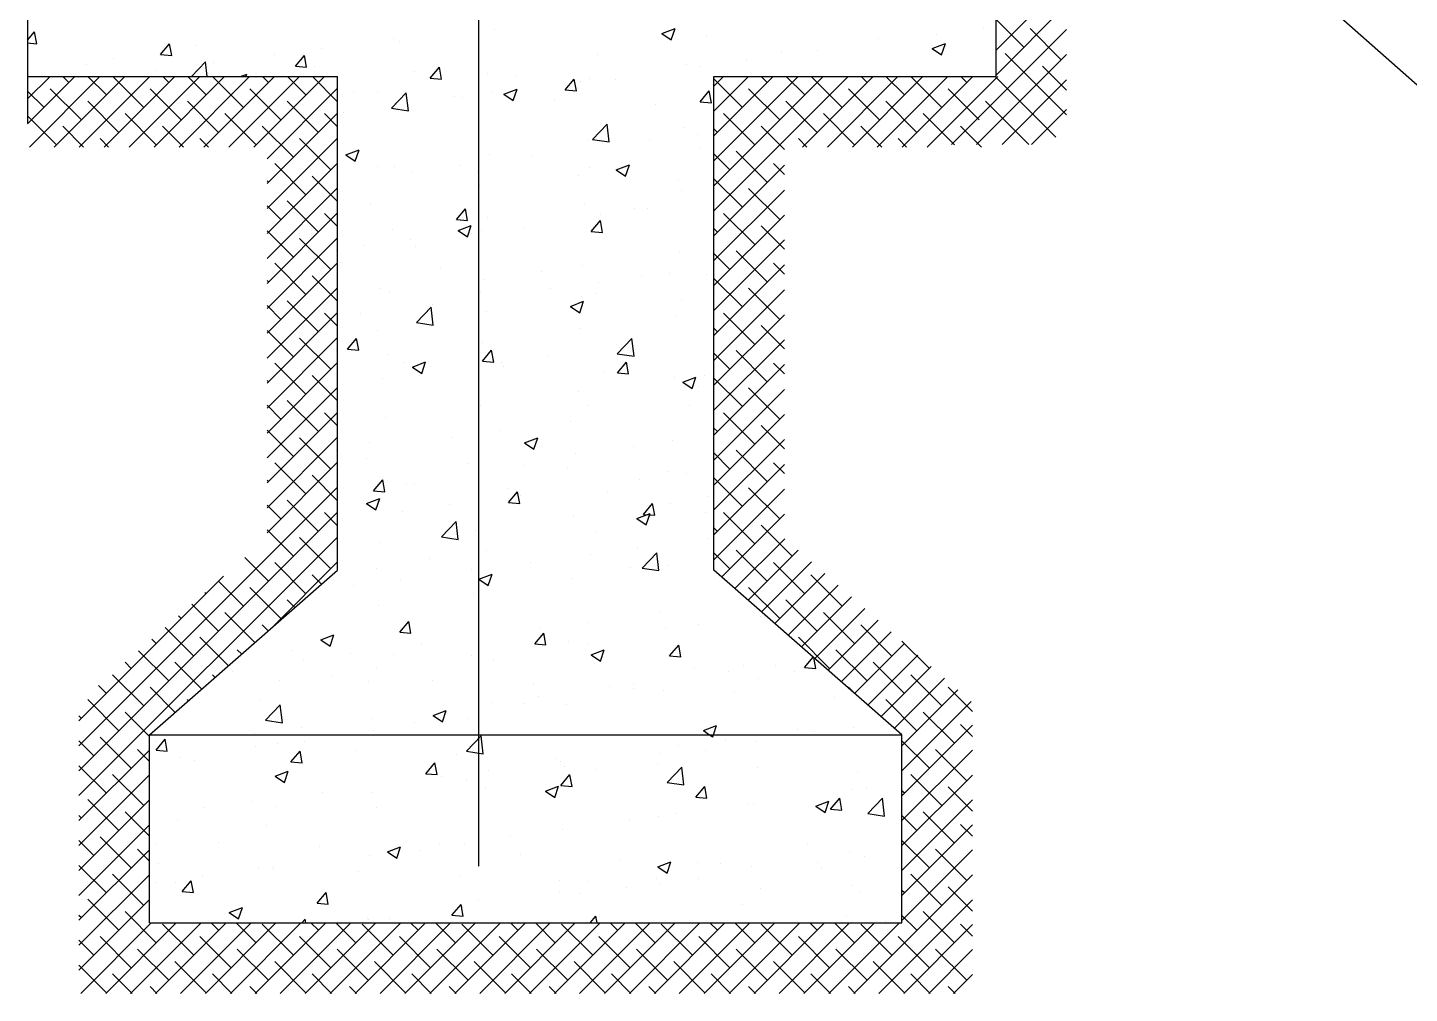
# Model space of a CAD drawing. Header units: millimetres. Extents: x -6629.4 to -6614.2, y -4433.8 to -4416.1.
# Drawn here: x -6627.84 to -6621.96, y -4423.7 to -4419.59 of the extents above; entities that cross this region are included whole.
import ezdxf

# ---------------------------------------------------------------- set-up
doc = ezdxf.new("R2010")
doc.units = ezdxf.units.MM
doc.header["$LTSCALE"] = 10
doc.linetypes.add('DASHDOT', pattern=[1, 0.5, -0.25, 0, -0.25])
doc.layers.add('Termotécnica', color=7, linetype='Continuous')

msp = doc.modelspace()

# ---------------------------------------------------------------- linework, layer by layer
at = {"layer": 'Termotécnica', "color": 6}
msp.add_line((-6625.9196, -4423.1557), (-6625.9196, -4418.6971), dxfattribs=at)
at = {"layer": 'Termotécnica', "color": 1, "linetype": 'DASHDOT'}
msp.add_line((-6627.838, -4418.8079), (-6627.838, -4419.996), dxfattribs=at)
at = {"layer": 'Termotécnica', "color": 4}
for p, q in [((-6623.7196, -4419.7971), (-6623.7196, -4418.9971)), ((-6627.838, -4419.7971), (-6626.5196, -4419.7971)), ((-6626.5196, -4421.8971), (-6626.5196, -4419.7971)), ((-6624.9196, -4419.7971), (-6623.7196, -4419.7971)), ((-6624.9196, -4421.8971), (-6624.9196, -4419.7971)), ((-6627.3196, -4422.5971), (-6626.5196, -4421.8971)), ((-6624.1196, -4422.5971), (-6624.9196, -4421.8971)), ((-6627.3196, -4423.3971), (-6627.3196, -4422.5971)), ((-6627.3196, -4422.5971), (-6624.1196, -4422.5971)), ((-6624.1196, -4423.3971), (-6624.1196, -4422.5971)), ((-6627.3196, -4423.3971), (-6624.1196, -4423.3971))]:
    msp.add_line(p, q, dxfattribs=at)
at = {"layer": 'Termotécnica', "color": 2}
msp.add_line((-6622.7005, -4419.1474), (-6620.9949, -4420.6608), dxfattribs=at)
at = {"layer": 'Termotécnica', "color": 1}
for p, q in [((-6623.7196, -4419.6852), (-6623.4196, -4419.3852)), ((-6623.7196, -4419.7913), (-6623.4196, -4419.4913)), ((-6625.8541, -4419.5974), (-6625.8541, -4419.5974)), ((-6625.1403, -4419.6147), (-6625.0843, -4419.5932)), ((-6625.1005, -4419.6415), (-6625.0843, -4419.5932)), ((-6623.9083, -4420.086), (-6623.4196, -4419.5974)), ((-6623.7721, -4419.5938), (-6623.7721, -4419.5938)), ((-6623.6013, -4419.673), (-6623.7196, -4419.5546)), ((-6623.4422, -4419.726), (-6623.5748, -4419.5934)), ((-6627.838, -4419.6427), (-6627.8084, -4419.6075)), ((-6627.838, -4419.6542), (-6627.7992, -4419.6576)), ((-6627.7992, -4419.6576), (-6627.8084, -4419.6075)), ((-6627.2732, -4419.7036), (-6627.2346, -4419.6577)), ((-6627.2254, -4419.7078), (-6627.2346, -4419.6577)), ((-6626.2841, -4419.6367), (-6626.2841, -4419.6367)), ((-6626.2582, -4419.6486), (-6626.2582, -4419.6486)), ((-6625.1403, -4419.6147), (-6625.1005, -4419.6415)), ((-6624.9491, -4419.625), (-6624.9491, -4419.625)), ((-6624.218, -4419.6362), (-6624.218, -4419.6362)), ((-6623.9906, -4419.6787), (-6623.9346, -4419.6572)), ((-6623.9724, -4419.6202), (-6623.9724, -4419.6202)), ((-6623.9508, -4419.7056), (-6623.9346, -4419.6573)), ((-6627.2732, -4419.7036), (-6627.2254, -4419.7078)), ((-6627.1208, -4419.6654), (-6627.1208, -4419.6654)), ((-6626.7874, -4419.7029), (-6626.7874, -4419.7029)), ((-6626.6994, -4419.7538), (-6626.6608, -4419.7079)), ((-6626.669, -4419.7049), (-6626.669, -4419.7049)), ((-6626.6516, -4419.758), (-6626.6608, -4419.7079)), ((-6626.5871, -4419.6766), (-6626.5871, -4419.6766)), ((-6625.4156, -4419.7051), (-6625.4156, -4419.7051)), ((-6624.6335, -4419.6962), (-6624.6335, -4419.6962)), ((-6624.4776, -4419.6867), (-6624.4776, -4419.6867)), ((-6623.9906, -4419.6787), (-6623.9508, -4419.7056)), ((-6623.8022, -4420.086), (-6623.4196, -4419.7034)), ((-6623.4196, -4419.9607), (-6623.6808, -4419.6995)), ((-6627.5874, -4419.7455), (-6627.5874, -4419.7455)), ((-6627.4733, -4419.7203), (-6627.4733, -4419.7203)), ((-6627.2926, -4419.7695), (-6627.2926, -4419.7695)), ((-6627.1414, -4419.7971), (-6627.0816, -4419.7347)), ((-6627.0845, -4419.7649), (-6627.0845, -4419.7649)), ((-6627.0743, -4419.7971), (-6627.0816, -4419.7348)), ((-6627.0462, -4419.7384), (-6627.0462, -4419.7384)), ((-6626.6994, -4419.7538), (-6626.6516, -4419.758)), ((-6626.6192, -4419.7564), (-6626.6192, -4419.7564)), ((-6626.1921, -4419.7745), (-6626.1921, -4419.7745)), ((-6626.1256, -4419.804), (-6626.087, -4419.7581)), ((-6626.0778, -4419.8082), (-6626.087, -4419.7581)), ((-6625.0376, -4419.7474), (-6625.0376, -4419.7474)), ((-6624.9809, -4419.7529), (-6624.9809, -4419.7529)), ((-6624.7806, -4419.7266), (-6624.7806, -4419.7266)), ((-6623.4196, -4419.8546), (-6623.5217, -4419.7525)), ((-6627.838, -4419.9985), (-6627.6366, -4419.7971)), ((-6627.838, -4419.8924), (-6627.7427, -4419.7971)), ((-6627.8305, -4420.0971), (-6627.5305, -4419.7971)), ((-6627.7245, -4420.0971), (-6627.4245, -4419.7971)), ((-6627.6622, -4419.8227), (-6627.6877, -4419.7971)), ((-6627.6184, -4420.0971), (-6627.3184, -4419.7971)), ((-6627.5031, -4419.8757), (-6627.5817, -4419.7971)), ((-6627.5123, -4420.0971), (-6627.2123, -4419.7971)), ((-6627.344, -4419.9287), (-6627.4756, -4419.7971)), ((-6627.4063, -4420.0971), (-6627.1063, -4419.7971)), ((-6627.3002, -4420.0971), (-6627.0002, -4419.7971)), ((-6627.2379, -4419.8227), (-6627.2635, -4419.7971)), ((-6627.1941, -4420.0971), (-6626.8941, -4419.7971)), ((-6627.0788, -4419.8757), (-6627.1574, -4419.7971)), ((-6627.0881, -4420.0971), (-6626.7881, -4419.7971)), ((-6626.9197, -4419.9287), (-6627.0513, -4419.7971)), ((-6626.982, -4420.0971), (-6626.682, -4419.7971)), ((-6626.9321, -4419.7971), (-6626.9062, -4419.7871)), ((-6626.9095, -4419.7971), (-6626.9062, -4419.7871)), ((-6626.8759, -4420.0971), (-6626.5759, -4419.7971)), ((-6626.8136, -4419.8227), (-6626.8392, -4419.7971)), ((-6626.6545, -4419.8757), (-6626.7331, -4419.7971)), ((-6626.5196, -4419.9045), (-6626.6271, -4419.7971)), ((-6626.1256, -4419.804), (-6626.0778, -4419.8082)), ((-6625.8822, -4419.7852), (-6625.8822, -4419.7852)), ((-6625.765, -4419.7925), (-6625.765, -4419.7925)), ((-6625.5518, -4419.8542), (-6625.5132, -4419.8083)), ((-6625.5039, -4419.8584), (-6625.5132, -4419.8083)), ((-6625.4861, -4419.8195), (-6625.4861, -4419.8195)), ((-6625.4483, -4419.8037), (-6625.4483, -4419.8037)), ((-6625.338, -4419.8106), (-6625.338, -4419.8106)), ((-6624.9196, -4419.8378), (-6624.8789, -4419.7971)), ((-6624.9196, -4420.2621), (-6624.4546, -4419.7971)), ((-6624.9196, -4420.156), (-6624.5607, -4419.7971)), ((-6624.9196, -4420.05), (-6624.6667, -4419.7971)), ((-6624.9196, -4419.9439), (-6624.7728, -4419.7971)), ((-6624.9196, -4420.3682), (-6624.3485, -4419.7971)), ((-6624.7984, -4419.9287), (-6624.9196, -4419.8075)), ((-6624.6923, -4419.8227), (-6624.7179, -4419.7971)), ((-6624.5332, -4419.8757), (-6624.6118, -4419.7971)), ((-6624.5425, -4420.0971), (-6624.2425, -4419.7971)), ((-6624.3741, -4419.9287), (-6624.5058, -4419.7971)), ((-6624.4364, -4420.0971), (-6624.1364, -4419.7971)), ((-6624.3303, -4420.0971), (-6624.0303, -4419.7971)), ((-6624.2681, -4419.8227), (-6624.2936, -4419.7971)), ((-6624.2243, -4420.0971), (-6623.9243, -4419.7971)), ((-6624.109, -4419.8757), (-6624.1876, -4419.7971)), ((-6624.1182, -4420.0971), (-6623.8182, -4419.7971)), ((-6623.9499, -4419.9287), (-6624.0815, -4419.7971)), ((-6624.0121, -4420.0971), (-6623.7121, -4419.7971)), ((-6623.8438, -4419.8227), (-6623.8694, -4419.7971)), ((-6623.4655, -4420.0553), (-6623.7237, -4419.7971)), ((-6623.6937, -4420.086), (-6623.4196, -4419.812)), ((-6627.7682, -4419.9287), (-6627.838, -4419.8589)), ((-6627.6091, -4419.9818), (-6627.7417, -4419.8492)), ((-6627.1849, -4419.9818), (-6627.3175, -4419.8492)), ((-6626.7606, -4419.9818), (-6626.8932, -4419.8492)), ((-6626.8196, -4420.1469), (-6626.5196, -4419.8469)), ((-6626.4505, -4419.8639), (-6626.4505, -4419.8639)), ((-6626.3487, -4419.8653), (-6626.3487, -4419.8653)), ((-6626.2901, -4419.9321), (-6626.2278, -4419.8672)), ((-6626.2189, -4419.9432), (-6626.2278, -4419.8672)), ((-6626.0234, -4419.8819), (-6626.0234, -4419.8819)), ((-6625.9894, -4419.8857), (-6625.9894, -4419.8857)), ((-6625.8638, -4419.8637), (-6625.8638, -4419.8637)), ((-6625.8125, -4419.8727), (-6625.7565, -4419.8512)), ((-6625.8125, -4419.8727), (-6625.7727, -4419.8995)), ((-6625.7891, -4419.8593), (-6625.7891, -4419.8593)), ((-6625.7727, -4419.8996), (-6625.7565, -4419.8512)), ((-6625.5518, -4419.8542), (-6625.504, -4419.8584)), ((-6624.978, -4419.9044), (-6624.9394, -4419.8585)), ((-6624.9301, -4419.9086), (-6624.9394, -4419.8585)), ((-6624.6393, -4419.9818), (-6624.7719, -4419.8492)), ((-6624.215, -4419.9818), (-6624.3476, -4419.8492)), ((-6623.7908, -4419.9818), (-6623.9233, -4419.8492)), ((-6627.45, -4420.0348), (-6627.5826, -4419.9022)), ((-6627.0258, -4420.0348), (-6627.1584, -4419.9022)), ((-6626.8196, -4420.2529), (-6626.5196, -4419.9529)), ((-6626.6015, -4420.0348), (-6626.7341, -4419.9022)), ((-6626.4946, -4419.9522), (-6626.4946, -4419.9522)), ((-6626.2901, -4419.9321), (-6626.2189, -4419.9431)), ((-6626.2679, -4419.9149), (-6626.2679, -4419.9149)), ((-6625.5964, -4419.9), (-6625.5964, -4419.9)), ((-6625.1693, -4419.918), (-6625.1693, -4419.918)), ((-6624.978, -4419.9044), (-6624.9301, -4419.9086)), ((-6624.4802, -4420.0348), (-6624.6128, -4419.9022)), ((-6624.0559, -4420.0348), (-6624.1885, -4419.9022)), ((-6623.5804, -4420.086), (-6623.7642, -4419.9022)), ((-6623.5681, -4420.086), (-6623.4196, -4419.9375)), ((-6627.7152, -4420.0878), (-6627.838, -4419.965)), ((-6627.5999, -4420.0971), (-6627.6887, -4420.0083)), ((-6627.2909, -4420.0878), (-6627.4235, -4419.9552)), ((-6627.1756, -4420.0971), (-6627.2644, -4420.0083)), ((-6626.8667, -4420.0878), (-6626.9993, -4419.9552)), ((-6626.7076, -4420.1409), (-6626.8402, -4420.0083)), ((-6626.5196, -4420.0106), (-6626.575, -4419.9552)), ((-6625.4363, -4420.0645), (-6625.374, -4419.9996)), ((-6625.3651, -4420.0756), (-6625.374, -4419.9996)), ((-6624.7454, -4420.0878), (-6624.8779, -4419.9552)), ((-6624.6196, -4420.1075), (-6624.7188, -4420.0083)), ((-6624.3211, -4420.0878), (-6624.4537, -4419.9552)), ((-6624.2058, -4420.0971), (-6624.2946, -4420.0083)), ((-6623.8968, -4420.0878), (-6624.0294, -4419.9552)), ((-6623.7815, -4420.0971), (-6623.8703, -4420.0083)), ((-6627.4938, -4420.0971), (-6627.5296, -4420.0613)), ((-6627.0695, -4420.0971), (-6627.1053, -4420.0613)), ((-6626.8196, -4420.359), (-6626.5196, -4420.059)), ((-6626.5485, -4420.1939), (-6626.6811, -4420.0613)), ((-6625.4581, -4420.07), (-6625.4581, -4420.07)), ((-6625.4363, -4420.0645), (-6625.3651, -4420.0755)), ((-6625.1913, -4420.0685), (-6625.1913, -4420.0685)), ((-6625.0473, -4420.0137), (-6625.0473, -4420.0137)), ((-6624.991, -4420.0421), (-6624.991, -4420.0421)), ((-6624.9044, -4420.0348), (-6624.9196, -4420.0196)), ((-6624.524, -4420.0971), (-6624.5597, -4420.0613)), ((-6624.0997, -4420.0971), (-6624.1355, -4420.0613)), ((-6626.5196, -4420.1167), (-6626.522, -4420.1143)), ((-6626.4847, -4420.1307), (-6626.4286, -4420.1092)), ((-6626.4847, -4420.1307), (-6626.4449, -4420.1576)), ((-6626.4449, -4420.1576), (-6626.4286, -4420.1092)), ((-6625.8736, -4420.13), (-6625.8736, -4420.13)), ((-6624.9821, -4420.1024), (-6624.9821, -4420.1024)), ((-6624.8514, -4420.1939), (-6624.9196, -4420.1257)), ((-6624.6923, -4420.2469), (-6624.8249, -4420.1143)), ((-6626.8196, -4420.4651), (-6626.5196, -4420.1651)), ((-6626.6545, -4420.3), (-6626.7871, -4420.1674)), ((-6626.3513, -4420.1811), (-6626.3513, -4420.1811)), ((-6626.2777, -4420.1812), (-6626.2777, -4420.1812)), ((-6625.9995, -4420.1749), (-6625.9995, -4420.1749)), ((-6625.6966, -4420.135), (-6625.6966, -4420.135)), ((-6625.4487, -4420.1825), (-6625.4487, -4420.1825)), ((-6625.3349, -4420.1948), (-6625.2789, -4420.1733)), ((-6625.2951, -4420.2217), (-6625.2789, -4420.1733)), ((-6624.9196, -4420.4742), (-6624.6196, -4420.1742)), ((-6624.6196, -4420.2135), (-6624.6658, -4420.1674)), ((-6626.8136, -4420.2469), (-6626.8196, -4420.2409)), ((-6626.5196, -4420.3288), (-6626.628, -4420.2204)), ((-6626.1998, -4420.2012), (-6626.1998, -4420.2012)), ((-6625.9242, -4420.1992), (-6625.9242, -4420.1992)), ((-6625.4971, -4420.2172), (-6625.4971, -4420.2172)), ((-6625.3349, -4420.1948), (-6625.2952, -4420.2216)), ((-6625.0701, -4420.2352), (-6625.0701, -4420.2352)), ((-6624.7984, -4420.353), (-6624.9196, -4420.2317)), ((-6626.8196, -4420.5711), (-6626.5196, -4420.2711)), ((-6625.9152, -4420.2625), (-6625.9152, -4420.2625)), ((-6625.057, -4420.28), (-6625.057, -4420.28)), ((-6624.9196, -4420.5803), (-6624.6196, -4420.2803)), ((-6624.6393, -4420.406), (-6624.7719, -4420.2734)), ((-6626.7606, -4420.406), (-6626.8196, -4420.347)), ((-6626.6015, -4420.4591), (-6626.7341, -4420.3265)), ((-6626.3818, -4420.3426), (-6626.3818, -4420.3426)), ((-6626.0146, -4420.4058), (-6625.976, -4420.3598)), ((-6625.9668, -4420.41), (-6625.976, -4420.3598)), ((-6625.4678, -4420.3363), (-6625.4678, -4420.3363)), ((-6625.257, -4420.3581), (-6625.257, -4420.3581)), ((-6625.2015, -4420.3576), (-6625.2015, -4420.3576)), ((-6626.8196, -4420.6772), (-6626.5196, -4420.3772)), ((-6626.5196, -4420.4349), (-6626.575, -4420.3795)), ((-6626.0146, -4420.4058), (-6625.9668, -4420.41)), ((-6625.8833, -4420.3963), (-6625.8833, -4420.3963)), ((-6625.4408, -4420.456), (-6625.4022, -4420.41)), ((-6625.3929, -4420.4602), (-6625.4022, -4420.41)), ((-6625.4018, -4420.384), (-6625.4018, -4420.384)), ((-6624.9196, -4420.6864), (-6624.6196, -4420.3864)), ((-6624.7454, -4420.5121), (-6624.8779, -4420.3795)), ((-6626.7076, -4420.5651), (-6626.8196, -4420.4531)), ((-6626.8196, -4420.7833), (-6626.5196, -4420.4833)), ((-6626.2874, -4420.4475), (-6626.2874, -4420.4475)), ((-6626.0071, -4420.4528), (-6625.9511, -4420.4313)), ((-6626.0071, -4420.4528), (-6625.9673, -4420.4797)), ((-6625.9673, -4420.4797), (-6625.9511, -4420.4313)), ((-6625.907, -4420.4505), (-6625.907, -4420.4505)), ((-6625.7235, -4420.4382), (-6625.7235, -4420.4382)), ((-6625.4408, -4420.456), (-6625.393, -4420.4602)), ((-6624.9044, -4420.4591), (-6624.9196, -4420.4439)), ((-6624.6196, -4420.5317), (-6624.7188, -4420.4325)), ((-6626.5485, -4420.6182), (-6626.6811, -4420.4856)), ((-6626.5196, -4420.5409), (-6626.522, -4420.5386)), ((-6626.4103, -4420.5168), (-6626.4103, -4420.5168)), ((-6626.21, -4420.4904), (-6626.21, -4420.4904)), ((-6626.1901, -4420.5183), (-6626.1901, -4420.5183)), ((-6624.9196, -4420.7924), (-6624.6196, -4420.4924)), ((-6624.6923, -4420.6712), (-6624.8249, -4420.5386)), ((-6626.8196, -4420.8893), (-6626.5196, -4420.5893)), ((-6626.6545, -4420.7242), (-6626.7871, -4420.5916)), ((-6626.5071, -4420.5899), (-6626.5071, -4420.5899)), ((-6625.0668, -4420.5463), (-6625.0668, -4420.5463)), ((-6624.8514, -4420.6182), (-6624.9196, -4420.5499)), ((-6624.9196, -4420.8985), (-6624.6196, -4420.5985)), ((-6624.6196, -4420.6378), (-6624.6658, -4420.5916)), ((-6626.5196, -4420.7531), (-6626.628, -4420.6447)), ((-6626.08, -4420.608), (-6626.08, -4420.608)), ((-6625.6529, -4420.626), (-6625.6529, -4420.626)), ((-6625.4775, -4420.6027), (-6625.4775, -4420.6027)), ((-6625.2259, -4420.644), (-6625.2259, -4420.644)), ((-6625.109, -4420.6333), (-6625.109, -4420.6333)), ((-6624.9515, -4420.6381), (-6624.9515, -4420.6381)), ((-6624.7984, -4420.7773), (-6624.9196, -4420.656)), ((-6626.8136, -4420.6712), (-6626.8196, -4420.6652)), ((-6626.8196, -4420.9954), (-6626.5196, -4420.6954)), ((-6626.3384, -4420.6974), (-6626.3384, -4420.6974)), ((-6626.2971, -4420.7138), (-6626.2971, -4420.7138)), ((-6625.9113, -4420.7154), (-6625.9113, -4420.7154)), ((-6625.893, -4420.6626), (-6625.893, -4420.6626)), ((-6625.6122, -4420.6995), (-6625.6122, -4420.6995)), ((-6625.418, -4420.7182), (-6625.418, -4420.7182)), ((-6625.412, -4420.6732), (-6625.412, -4420.6732)), ((-6624.9196, -4421.0046), (-6624.6196, -4420.7046)), ((-6624.6393, -4420.8303), (-6624.7719, -4420.6977)), ((-6626.7606, -4420.8303), (-6626.8196, -4420.7713)), ((-6626.6015, -4420.8833), (-6626.7341, -4420.7507)), ((-6626.1175, -4420.766), (-6626.1175, -4420.766)), ((-6625.5296, -4420.7749), (-6625.4736, -4420.7534)), ((-6625.5296, -4420.7749), (-6625.4898, -4420.8017)), ((-6625.4898, -4420.8018), (-6625.4736, -4420.7534)), ((-6625.4843, -4420.7335), (-6625.4843, -4420.7335)), ((-6625.0572, -4420.7515), (-6625.0572, -4420.7515)), ((-6626.8196, -4421.1015), (-6626.5196, -4420.8015)), ((-6626.5196, -4420.8591), (-6626.575, -4420.8038)), ((-6626.4204, -4420.8059), (-6626.4204, -4420.8059)), ((-6626.184, -4420.8438), (-6626.1217, -4420.7789)), ((-6626.1129, -4420.8549), (-6626.1217, -4420.7789)), ((-6625.8845, -4420.7982), (-6625.8845, -4420.7982)), ((-6625.0765, -4420.8126), (-6625.0765, -4420.8126)), ((-6624.9196, -4421.1106), (-6624.6196, -4420.8106)), ((-6624.7454, -4420.9364), (-6624.8779, -4420.8038)), ((-6626.7076, -4420.9894), (-6626.8196, -4420.8773)), ((-6626.3511, -4420.8783), (-6626.3511, -4420.8783)), ((-6626.184, -4420.8438), (-6626.1129, -4420.8548)), ((-6625.4872, -4420.869), (-6625.4872, -4420.869)), ((-6624.9044, -4420.8833), (-6624.9196, -4420.8681)), ((-6624.6196, -4420.956), (-6624.7188, -4420.8568)), ((-6626.8196, -4421.2075), (-6626.5196, -4420.9075)), ((-6626.5485, -4421.0424), (-6626.6811, -4420.9098)), ((-6626.4774, -4420.9573), (-6626.4388, -4420.9114)), ((-6626.4296, -4420.9615), (-6626.4388, -4420.9114)), ((-6625.9028, -4420.9289), (-6625.9028, -4420.9289)), ((-6625.3302, -4420.9762), (-6625.2679, -4420.9113)), ((-6625.3194, -4420.9488), (-6625.3194, -4420.9488)), ((-6625.2591, -4420.9873), (-6625.2679, -4420.9113)), ((-6624.9196, -4421.2167), (-6624.6196, -4420.9167)), ((-6626.5196, -4420.9652), (-6626.522, -4420.9629)), ((-6626.4774, -4420.9573), (-6626.4296, -4420.9615)), ((-6626.3068, -4420.9802), (-6626.3068, -4420.9802)), ((-6626.2018, -4421.0329), (-6626.1458, -4421.0114)), ((-6626.162, -4421.0598), (-6626.1458, -4421.0115)), ((-6625.9036, -4421.0075), (-6625.865, -4420.9616)), ((-6625.9036, -4421.0075), (-6625.8558, -4421.0117)), ((-6625.8558, -4421.0117), (-6625.865, -4420.9616)), ((-6625.6224, -4420.9887), (-6625.6224, -4420.9887)), ((-6625.3302, -4420.9762), (-6625.2591, -4420.9873)), ((-6625.3298, -4421.0577), (-6625.2912, -4421.0118)), ((-6625.2819, -4421.0619), (-6625.2912, -4421.0118)), ((-6624.8514, -4421.0424), (-6624.9196, -4420.9742)), ((-6624.6923, -4421.0955), (-6624.8249, -4420.9629)), ((-6626.8196, -4421.3136), (-6626.5196, -4421.0136)), ((-6626.6545, -4421.1485), (-6626.7871, -4421.0159)), ((-6626.5196, -4421.1773), (-6626.628, -4421.0689)), ((-6626.2392, -4421.0146), (-6626.2392, -4421.0146)), ((-6626.2018, -4421.0329), (-6626.162, -4421.0598)), ((-6625.8227, -4421.0151), (-6625.8227, -4421.0151)), ((-6625.8121, -4421.0326), (-6625.8121, -4421.0326)), ((-6625.385, -4421.0507), (-6625.385, -4421.0507)), ((-6625.3298, -4421.0577), (-6625.282, -4421.0619)), ((-6624.958, -4421.0687), (-6624.958, -4421.0687)), ((-6624.9196, -4421.3228), (-6624.6196, -4421.0228)), ((-6624.6196, -4421.0621), (-6624.6658, -4421.0159)), ((-6626.8136, -4421.0955), (-6626.8196, -4421.0895)), ((-6626.8196, -4421.4196), (-6626.5196, -4421.1196)), ((-6626.3279, -4421.0816), (-6626.3279, -4421.0816)), ((-6625.0862, -4421.079), (-6625.0862, -4421.079)), ((-6625.0521, -4421.097), (-6624.9961, -4421.0755)), ((-6625.0521, -4421.097), (-6625.0123, -4421.1238)), ((-6625.0123, -4421.1239), (-6624.9961, -4421.0755)), ((-6624.9845, -4421.1154), (-6624.9845, -4421.1154)), ((-6624.7984, -4421.2015), (-6624.9196, -4421.0803)), ((-6624.9196, -4421.4288), (-6624.6196, -4421.1288)), ((-6624.6393, -4421.2546), (-6624.7719, -4421.122)), ((-6626.6015, -4421.3076), (-6626.7341, -4421.175)), ((-6625.497, -4421.1353), (-6625.497, -4421.1353)), ((-6626.7606, -4421.2546), (-6626.8196, -4421.1955)), ((-6626.8196, -4421.5257), (-6626.5196, -4421.2257)), ((-6626.5196, -4421.2834), (-6626.575, -4421.228)), ((-6626.3166, -4421.2465), (-6626.3166, -4421.2465)), ((-6625.9125, -4421.1953), (-6625.9125, -4421.1953)), ((-6625.451, -4421.1955), (-6625.451, -4421.1955)), ((-6625.0246, -4421.1978), (-6625.0246, -4421.1978)), ((-6624.9196, -4421.5349), (-6624.6196, -4421.2349)), ((-6624.7454, -4421.3606), (-6624.8779, -4421.228)), ((-6626.7076, -4421.4137), (-6626.8196, -4421.3016)), ((-6625.9176, -4421.2756), (-6625.9176, -4421.2756)), ((-6625.8329, -4421.3042), (-6625.8329, -4421.3042)), ((-6625.5299, -4421.2643), (-6625.5299, -4421.2643)), ((-6624.9044, -4421.3076), (-6624.9196, -4421.2924)), ((-6624.6196, -4421.3803), (-6624.7188, -4421.2811)), ((-6626.8196, -4421.6318), (-6626.5196, -4421.3318)), ((-6626.5485, -4421.4667), (-6626.6811, -4421.3341)), ((-6626.3841, -4421.3557), (-6626.3841, -4421.3557)), ((-6626.0331, -4421.3306), (-6626.0331, -4421.3306)), ((-6625.7243, -4421.355), (-6625.6682, -4421.3335)), ((-6625.7243, -4421.355), (-6625.6845, -4421.3819)), ((-6625.6845, -4421.3819), (-6625.6682, -4421.3335)), ((-6625.096, -4421.3453), (-6625.096, -4421.3453)), ((-6624.9196, -4421.641), (-6624.6196, -4421.341)), ((-6626.5196, -4421.3895), (-6626.522, -4421.3871)), ((-6626.3949, -4421.4234), (-6626.3949, -4421.4234)), ((-6625.5067, -4421.4016), (-6625.5067, -4421.4016)), ((-6625.2593, -4421.3711), (-6625.2593, -4421.3711)), ((-6624.8514, -4421.4667), (-6624.9196, -4421.3985)), ((-6624.6923, -4421.5197), (-6624.8249, -4421.3871)), ((-6626.8196, -4421.7378), (-6626.5196, -4421.4378)), ((-6626.6545, -4421.5728), (-6626.7871, -4421.4402)), ((-6625.9679, -4421.4414), (-6625.9679, -4421.4414)), ((-6625.9222, -4421.4616), (-6625.9222, -4421.4616)), ((-6625.7259, -4421.4512), (-6625.7259, -4421.4512)), ((-6625.5408, -4421.4595), (-6625.5408, -4421.4595)), ((-6625.1138, -4421.4775), (-6625.1138, -4421.4775)), ((-6624.9196, -4421.747), (-6624.6196, -4421.447)), ((-6624.6196, -4421.4863), (-6624.6658, -4421.4402)), ((-6626.8136, -4421.5197), (-6626.8196, -4421.5137)), ((-6626.5196, -4421.6016), (-6626.628, -4421.4932)), ((-6626.3664, -4421.5591), (-6626.3278, -4421.5131)), ((-6626.3186, -4421.5633), (-6626.3278, -4421.5131)), ((-6626.3263, -4421.5128), (-6626.3263, -4421.5128)), ((-6626.2263, -4421.5309), (-6626.2263, -4421.5309)), ((-6626.1924, -4421.5313), (-6626.1924, -4421.5313)), ((-6625.2351, -4421.5133), (-6625.2351, -4421.5133)), ((-6625.0348, -4421.487), (-6625.0348, -4421.487)), ((-6624.7984, -4421.6258), (-6624.9196, -4421.5045)), ((-6627.6196, -4422.6439), (-6626.5196, -4421.5439)), ((-6626.6015, -4421.7319), (-6626.7341, -4421.5993)), ((-6626.3964, -4421.6131), (-6626.3404, -4421.5915)), ((-6626.3664, -4421.5591), (-6626.3186, -4421.5633)), ((-6626.3566, -4421.6399), (-6626.3404, -4421.5916)), ((-6625.7992, -4421.5489), (-6625.7992, -4421.5489)), ((-6625.7926, -4421.6093), (-6625.754, -4421.5633)), ((-6625.7448, -4421.6135), (-6625.754, -4421.5633)), ((-6625.7403, -4421.5799), (-6625.7403, -4421.5799)), ((-6625.3721, -4421.5669), (-6625.3721, -4421.5669)), ((-6624.9451, -4421.585), (-6624.9451, -4421.585)), ((-6624.9196, -4421.8531), (-6624.6196, -4421.5531)), ((-6624.6393, -4421.6788), (-6624.7719, -4421.5462)), ((-6627.6196, -4422.75), (-6626.5196, -4421.65)), ((-6626.7606, -4421.6788), (-6626.8196, -4421.6198)), ((-6626.5196, -4421.7077), (-6626.575, -4421.6523)), ((-6626.3964, -4421.6131), (-6626.3566, -4421.6399)), ((-6626.2436, -4421.6461), (-6626.2436, -4421.6461)), ((-6626.0433, -4421.6197), (-6626.0433, -4421.6197)), ((-6625.7926, -4421.6093), (-6625.7448, -4421.6135)), ((-6625.2467, -4421.6771), (-6625.1907, -4421.6556)), ((-6625.2188, -4421.6595), (-6625.1802, -4421.6135)), ((-6625.2069, -4421.704), (-6625.1907, -4421.6556)), ((-6625.1709, -4421.6637), (-6625.1802, -4421.6135)), ((-6625.1057, -4421.6116), (-6625.1057, -4421.6116)), ((-6624.9538, -4421.6511), (-6624.9538, -4421.6511)), ((-6624.7454, -4421.7849), (-6624.8779, -4421.6523)), ((-6626.078, -4421.7555), (-6626.0156, -4421.6906)), ((-6626.0068, -4421.7666), (-6626.0156, -4421.6906)), ((-6625.5164, -4421.6679), (-6625.5164, -4421.6679)), ((-6625.2467, -4421.6771), (-6625.2069, -4421.704)), ((-6625.2188, -4421.6595), (-6625.171, -4421.6637)), ((-6624.9044, -4421.7319), (-6624.9196, -4421.7167)), ((-6624.8865, -4421.9261), (-6624.6196, -4421.6592)), ((-6624.5863, -4421.8379), (-6624.7188, -4421.7053)), ((-6627.6196, -4422.856), (-6626.5196, -4421.756)), ((-6626.7076, -4421.8379), (-6626.8196, -4421.7259)), ((-6626.5485, -4421.891), (-6626.6811, -4421.7584)), ((-6626.078, -4421.7555), (-6626.0068, -4421.7666)), ((-6625.9319, -4421.7279), (-6625.9319, -4421.7279)), ((-6625.4204, -4421.7312), (-6625.4204, -4421.7312)), ((-6624.9423, -4421.7626), (-6624.9423, -4421.7626)), ((-6624.83, -4421.9756), (-6624.6174, -4421.763)), ((-6626.5196, -4421.8137), (-6626.522, -4421.8114)), ((-6626.336, -4421.7791), (-6626.336, -4421.7791)), ((-6625.8869, -4421.8113), (-6625.8869, -4421.8113)), ((-6625.4455, -4421.8289), (-6625.4455, -4421.8289)), ((-6625.2453, -4421.8025), (-6625.2453, -4421.8025)), ((-6625.2242, -4421.8879), (-6625.1619, -4421.823)), ((-6625.153, -4421.899), (-6625.1619, -4421.823)), ((-6624.8514, -4421.891), (-6624.9196, -4421.8227)), ((-6624.6923, -4421.944), (-6624.8249, -4421.8114)), ((-6624.7734, -4422.0251), (-6624.5608, -4421.8125)), ((-6626.8136, -4421.944), (-6626.914, -4421.8436)), ((-6626.7995, -4422.1419), (-6626.5196, -4421.8621)), ((-6626.6545, -4421.997), (-6626.7871, -4421.8644)), ((-6626.3535, -4421.8914), (-6626.3535, -4421.8914)), ((-6626.127, -4421.8481), (-6626.127, -4421.8481)), ((-6625.7, -4421.8661), (-6625.7, -4421.8661)), ((-6625.2729, -4421.8842), (-6625.2729, -4421.8842)), ((-6625.2242, -4421.8879), (-6625.153, -4421.899)), ((-6625.1154, -4421.8779), (-6625.1154, -4421.8779)), ((-6624.7168, -4422.0746), (-6624.5042, -4421.8619)), ((-6624.5332, -4421.997), (-6624.6658, -4421.8644)), ((-6627.6196, -4422.5378), (-6627.0045, -4421.9227)), ((-6626.9197, -4422.05), (-6627.0272, -4421.9426)), ((-6626.5883, -4421.9572), (-6626.628, -4421.9175)), ((-6626.2538, -4421.9353), (-6626.2538, -4421.9353)), ((-6625.9508, -4421.8954), (-6625.9508, -4421.8954)), ((-6625.9189, -4421.9351), (-6625.8629, -4421.9136)), ((-6625.9189, -4421.9351), (-6625.8791, -4421.962)), ((-6625.8791, -4421.962), (-6625.8629, -4421.9137)), ((-6625.5262, -4421.9342), (-6625.5262, -4421.9342)), ((-6624.6603, -4422.124), (-6624.4476, -4421.9114)), ((-6624.3741, -4422.05), (-6624.5067, -4421.9175)), ((-6627.0788, -4421.997), (-6627.0838, -4421.9921)), ((-6626.7606, -4422.1031), (-6626.8932, -4421.9705)), ((-6626.454, -4421.9616), (-6626.454, -4421.9616)), ((-6625.9417, -4421.9942), (-6625.9417, -4421.9942)), ((-6624.6393, -4422.1031), (-6624.7719, -4421.9705)), ((-6624.6037, -4422.1735), (-6624.3911, -4421.9609)), ((-6624.5471, -4422.223), (-6624.3345, -4422.0104)), ((-6627.0258, -4422.1561), (-6627.1403, -4422.0416)), ((-6626.7014, -4422.0562), (-6626.7341, -4422.0235)), ((-6626.3458, -4422.0454), (-6626.3458, -4422.0454)), ((-6624.4802, -4422.1561), (-6624.6128, -4422.0235)), ((-6624.4905, -4422.2725), (-6624.2779, -4422.0599)), ((-6627.1849, -4422.1031), (-6627.1969, -4422.0911)), ((-6626.8712, -4422.2047), (-6626.9993, -4422.0766)), ((-6626.2554, -4422.1608), (-6626.2168, -4422.1149)), ((-6626.2076, -4422.165), (-6626.2168, -4422.1149)), ((-6625.4557, -4422.118), (-6625.4557, -4422.118)), ((-6625.1527, -4422.0781), (-6625.1527, -4422.0781)), ((-6624.9868, -4422.1284), (-6624.9868, -4422.1284)), ((-6624.7211, -4422.093), (-6624.7211, -4422.093)), ((-6624.3211, -4422.2091), (-6624.4537, -4422.0766)), ((-6624.434, -4422.322), (-6624.2214, -4422.1094)), ((-6627.1318, -4422.2622), (-6627.2535, -4422.1406)), ((-6626.9843, -4422.3037), (-6627.1053, -4422.1826)), ((-6626.8146, -4422.1552), (-6626.8402, -4422.1296)), ((-6626.5911, -4422.1932), (-6626.5351, -4422.1717)), ((-6626.5513, -4422.22), (-6626.5351, -4422.1717)), ((-6626.2554, -4422.1608), (-6626.2076, -4422.165)), ((-6625.6816, -4422.211), (-6625.643, -4422.1651)), ((-6625.656, -4422.1444), (-6625.656, -4422.1444)), ((-6625.6338, -4422.2152), (-6625.643, -4422.1651)), ((-6625.1251, -4422.1442), (-6625.1251, -4422.1442)), ((-6624.4272, -4422.3152), (-6624.5597, -4422.1826)), ((-6624.3774, -4422.3715), (-6624.1648, -4422.1589)), ((-6624.162, -4422.2622), (-6624.2946, -4422.1296)), ((-6627.2379, -4422.3682), (-6627.3666, -4422.2396)), ((-6627.2909, -4422.2091), (-6627.31, -4422.1901)), ((-6626.9277, -4422.2542), (-6626.9462, -4422.2357)), ((-6626.7099, -4422.2388), (-6626.7099, -4422.2388)), ((-6626.5911, -4422.1932), (-6626.5513, -4422.22)), ((-6626.1612, -4422.2109), (-6626.1612, -4422.2109)), ((-6625.6816, -4422.211), (-6625.6338, -4422.2152)), ((-6625.5359, -4422.2005), (-6625.5359, -4422.2005)), ((-6625.4534, -4422.2085), (-6625.4534, -4422.2085)), ((-6625.4414, -4422.2572), (-6625.3854, -4422.2357)), ((-6625.4016, -4422.2841), (-6625.3854, -4422.2358)), ((-6625.1078, -4422.2612), (-6625.0692, -4422.2153)), ((-6625.0599, -4422.2654), (-6625.0692, -4422.2153)), ((-6624.2681, -4422.3682), (-6624.4006, -4422.2357)), ((-6624.3208, -4422.421), (-6624.1082, -4422.2084)), ((-6624.0029, -4422.3152), (-6624.1197, -4422.1984)), ((-6627.397, -4422.3152), (-6627.4232, -4422.289)), ((-6627.0974, -4422.4027), (-6627.2114, -4422.2887)), ((-6626.6645, -4422.2772), (-6626.6645, -4422.2772)), ((-6626.4642, -4422.2508), (-6626.4642, -4422.2508)), ((-6626.2828, -4422.2569), (-6626.2828, -4422.2569)), ((-6625.9514, -4422.2605), (-6625.9514, -4422.2605)), ((-6625.9199, -4422.2886), (-6625.9199, -4422.2886)), ((-6625.8558, -4422.2749), (-6625.8558, -4422.2749)), ((-6625.4414, -4422.2572), (-6625.4016, -4422.2841)), ((-6625.4287, -4422.293), (-6625.4287, -4422.293)), ((-6625.1078, -4422.2612), (-6625.06, -4422.2654)), ((-6624.7951, -4422.3041), (-6624.7951, -4422.3041)), ((-6624.6577, -4422.3008), (-6624.6577, -4422.3008)), ((-6624.534, -4422.3114), (-6624.4968, -4422.2671)), ((-6624.4861, -4422.3156), (-6624.4948, -4422.2688)), ((-6624.2643, -4422.4705), (-6624.0517, -4422.2579)), ((-6624.109, -4422.4213), (-6624.2415, -4422.2887)), ((-6627.344, -4422.4743), (-6627.4765, -4422.3417)), ((-6627.0409, -4422.3532), (-6627.0523, -4422.3417)), ((-6626.9683, -4422.3283), (-6626.9683, -4422.3283)), ((-6626.5412, -4422.3463), (-6626.5412, -4422.3463)), ((-6626.3555, -4422.3117), (-6626.3555, -4422.3117)), ((-6625.0017, -4422.311), (-6625.0017, -4422.311)), ((-6624.858, -4422.3272), (-6624.858, -4422.3272)), ((-6624.7308, -4422.3593), (-6624.7308, -4422.3593)), ((-6624.5746, -4422.3291), (-6624.5746, -4422.3291)), ((-6624.534, -4422.3114), (-6624.4861, -4422.3156)), ((-6624.2077, -4422.52), (-6623.9951, -4422.3074)), ((-6624.1511, -4422.5695), (-6623.9385, -4422.3569)), ((-6623.9499, -4422.4743), (-6624.0824, -4422.3417)), ((-6627.5031, -4422.4213), (-6627.5363, -4422.388)), ((-6627.2106, -4422.5017), (-6627.3175, -4422.3948)), ((-6626.7662, -4422.3681), (-6626.7662, -4422.3681)), ((-6626.3865, -4422.3687), (-6626.3865, -4422.3687)), ((-6626.1142, -4422.3643), (-6626.1142, -4422.3643)), ((-6625.6871, -4422.3824), (-6625.6871, -4422.3824)), ((-6625.3632, -4422.3937), (-6625.3632, -4422.3937)), ((-6625.2617, -4422.3842), (-6625.2617, -4422.3842)), ((-6625.26, -4422.4004), (-6625.26, -4422.4004)), ((-6625.1349, -4422.4105), (-6625.1349, -4422.4105)), ((-6624.833, -4422.4185), (-6624.833, -4422.4185)), ((-6624.3248, -4422.4176), (-6624.3476, -4422.3948)), ((-6624.1196, -4422.6441), (-6623.882, -4422.4064)), ((-6623.8196, -4422.4985), (-6623.9233, -4422.3948)), ((-6627.45, -4422.5804), (-6627.5826, -4422.4478)), ((-6627.154, -4422.4522), (-6627.1584, -4422.4478)), ((-6626.853, -4422.4488), (-6626.853, -4422.4488)), ((-6626.8257, -4422.5348), (-6626.7634, -4422.4699)), ((-6626.7545, -4422.5459), (-6626.7634, -4422.4699)), ((-6625.8665, -4422.4599), (-6625.8665, -4422.4599)), ((-6625.7282, -4422.4643), (-6625.7282, -4422.4643)), ((-6625.6662, -4422.4336), (-6625.6662, -4422.4336)), ((-6625.5456, -4422.4669), (-6625.5456, -4422.4669)), ((-6624.4059, -4422.4365), (-6624.4059, -4422.4365)), ((-6624.0559, -4422.5804), (-6624.1885, -4422.4478)), ((-6624.1196, -4422.7502), (-6623.8254, -4422.4559)), ((-6627.6091, -4422.5273), (-6627.6196, -4422.5168)), ((-6627.3196, -4422.6047), (-6627.4235, -4422.5008)), ((-6626.8257, -4422.5348), (-6626.7545, -4422.5458)), ((-6626.3717, -4422.5264), (-6626.3717, -4422.5264)), ((-6626.1136, -4422.5153), (-6626.0575, -4422.4938)), ((-6626.1136, -4422.5153), (-6626.0738, -4422.5421)), ((-6626.0738, -4422.5421), (-6626.0575, -4422.4938)), ((-6625.9611, -4422.5268), (-6625.9611, -4422.5268)), ((-6623.8968, -4422.6334), (-6624.0294, -4422.5008)), ((-6626.875, -4422.5927), (-6626.875, -4422.5927)), ((-6626.6747, -4422.5663), (-6626.6747, -4422.5663)), ((-6626.3652, -4422.5781), (-6626.3652, -4422.5781)), ((-6626.1948, -4422.5444), (-6626.1948, -4422.5444)), ((-6624.9639, -4422.5793), (-6624.9078, -4422.5578)), ((-6624.9639, -4422.5793), (-6624.9375, -4422.5971)), ((-6624.9375, -4422.5971), (-6624.9241, -4422.6062)), ((-6624.9241, -4422.6062), (-6624.921, -4422.5971)), ((-6624.921, -4422.5971), (-6624.9078, -4422.5579)), ((-6624.5652, -4422.5764), (-6624.5652, -4422.5764)), ((-6624.4896, -4422.5841), (-6624.4896, -4422.5841)), ((-6624.325, -4422.5656), (-6624.325, -4422.5656)), ((-6624.1196, -4422.8562), (-6623.8196, -4422.5562)), ((-6623.8196, -4422.6045), (-6623.8703, -4422.5539)), ((-6627.5561, -4422.6864), (-6627.6196, -4422.6229)), ((-6627.397, -4422.7395), (-6627.5296, -4422.6069)), ((-6627.2961, -4422.6274), (-6627.2961, -4422.6274)), ((-6627.292, -4422.6622), (-6627.2534, -4422.6162)), ((-6627.2442, -4422.6664), (-6627.2534, -4422.6162)), ((-6626.8691, -4422.6455), (-6626.8691, -4422.6455)), ((-6626.776, -4422.6344), (-6626.776, -4422.6344)), ((-6626.6613, -4422.6244), (-6626.6613, -4422.6244)), ((-6625.9719, -4422.6672), (-6625.9096, -4422.6023)), ((-6625.9007, -4422.6783), (-6625.9096, -4422.6023)), ((-6625.0684, -4422.6427), (-6625.0684, -4422.6427)), ((-6624.8681, -4422.6163), (-6624.8681, -4422.6163)), ((-6624.7405, -4422.6256), (-6624.7405, -4422.6256)), ((-6624.0029, -4422.7395), (-6624.1196, -4422.6227)), ((-6627.6196, -4422.9621), (-6627.3196, -4422.6621)), ((-6627.3196, -4422.7108), (-6627.3705, -4422.6599)), ((-6627.292, -4422.6622), (-6627.2442, -4422.6664)), ((-6627.1915, -4422.6944), (-6627.1915, -4422.6944)), ((-6627.1279, -4422.7045), (-6627.1279, -4422.7045)), ((-6626.7182, -4422.7124), (-6626.6796, -4422.6664)), ((-6626.7182, -4422.7124), (-6626.6704, -4422.7166)), ((-6626.6704, -4422.7166), (-6626.6796, -4422.6664)), ((-6626.442, -4422.6635), (-6626.442, -4422.6635)), ((-6626.0149, -4422.6816), (-6626.0149, -4422.6816)), ((-6625.9719, -4422.6672), (-6625.9007, -4422.6783)), ((-6625.5879, -4422.6996), (-6625.5879, -4422.6996)), ((-6625.5737, -4422.7092), (-6625.5737, -4422.7092)), ((-6625.1446, -4422.6768), (-6625.1446, -4422.6768)), ((-6624.9562, -4422.6641), (-6624.9562, -4422.6641)), ((-6624.1196, -4422.9623), (-6623.8196, -4422.6623)), ((-6623.8438, -4422.7925), (-6623.9764, -4422.6599)), ((-6627.5031, -4422.8455), (-6627.6196, -4422.729)), ((-6627.6196, -4423.0682), (-6627.3196, -4422.7682)), ((-6627.344, -4422.8986), (-6627.4765, -4422.766)), ((-6626.7857, -4422.7733), (-6626.7297, -4422.7518)), ((-6626.7857, -4422.7733), (-6626.7459, -4422.8001)), ((-6626.7459, -4422.8002), (-6626.7297, -4422.7518)), ((-6626.1444, -4422.7626), (-6626.1058, -4422.7166)), ((-6626.1444, -4422.7626), (-6626.0966, -4422.7668)), ((-6626.0966, -4422.7668), (-6626.1058, -4422.7167)), ((-6625.8766, -4422.7491), (-6625.8766, -4422.7491)), ((-6625.5706, -4422.8128), (-6625.532, -4422.7668)), ((-6625.5553, -4422.7332), (-6625.5553, -4422.7332)), ((-6625.5228, -4422.817), (-6625.532, -4422.7669)), ((-6625.4227, -4422.7442), (-6625.4227, -4422.7442)), ((-6625.1608, -4422.7177), (-6625.1608, -4422.7177)), ((-6625.1181, -4422.7996), (-6625.0558, -4422.7347)), ((-6625.0469, -4422.8107), (-6625.0558, -4422.7347)), ((-6624.7338, -4422.7357), (-6624.7338, -4422.7357)), ((-6624.3067, -4422.7537), (-6624.3067, -4422.7537)), ((-6624.1196, -4423.0684), (-6623.8196, -4422.7684)), ((-6623.9499, -4422.8986), (-6624.0824, -4422.766)), ((-6626.0769, -4422.7755), (-6626.0769, -4422.7755)), ((-6625.9709, -4422.7932), (-6625.9709, -4422.7932)), ((-6625.8893, -4422.8243), (-6625.8893, -4422.8243)), ((-6625.636, -4422.8374), (-6625.58, -4422.8159)), ((-6625.5962, -4422.8642), (-6625.58, -4422.8159)), ((-6625.5706, -4422.8128), (-6625.5228, -4422.817)), ((-6625.1181, -4422.7996), (-6625.047, -4422.8107)), ((-6624.9968, -4422.863), (-6624.9582, -4422.817)), ((-6624.9489, -4422.8672), (-6624.9582, -4422.8171)), ((-6624.3347, -4422.832), (-6624.3347, -4422.832)), ((-6624.2704, -4422.8254), (-6624.2704, -4422.8254)), ((-6623.8196, -4422.9227), (-6623.9233, -4422.819)), ((-6627.6196, -4423.1742), (-6627.3196, -4422.8742)), ((-6627.45, -4423.0046), (-6627.5826, -4422.8721)), ((-6626.8851, -4422.8819), (-6626.8851, -4422.8819)), ((-6626.5822, -4422.842), (-6626.5822, -4422.842)), ((-6626.3749, -4422.8444), (-6626.3749, -4422.8444)), ((-6625.636, -4422.8374), (-6625.5962, -4422.8642)), ((-6624.9968, -4422.863), (-6624.9489, -4422.8672)), ((-6624.7756, -4422.892), (-6624.7756, -4422.892)), ((-6624.7502, -4422.8919), (-6624.7502, -4422.8919)), ((-6624.4863, -4422.9014), (-6624.4303, -4422.8799)), ((-6624.4465, -4422.9283), (-6624.4303, -4422.88)), ((-6624.423, -4422.9132), (-6624.3844, -4422.8672)), ((-6624.3751, -4422.9174), (-6624.3844, -4422.8673)), ((-6624.2643, -4422.9321), (-6624.202, -4422.8671)), ((-6624.1932, -4422.9431), (-6624.202, -4422.8671)), ((-6624.109, -4422.8455), (-6624.1196, -4422.8349)), ((-6624.1196, -4423.1744), (-6623.8196, -4422.8744)), ((-6627.6091, -4422.9516), (-6627.6196, -4422.9411)), ((-6627.3196, -4423.029), (-6627.4235, -4422.9251)), ((-6627.0854, -4422.9082), (-6627.0854, -4422.9082)), ((-6626.7857, -4422.9007), (-6626.7857, -4422.9007)), ((-6626.3558, -4422.9044), (-6626.3558, -4422.9044)), ((-6625.1543, -4422.9432), (-6625.1543, -4422.9432)), ((-6625.0786, -4422.9319), (-6625.0786, -4422.9319)), ((-6624.4863, -4422.9014), (-6624.4465, -4422.9283)), ((-6624.423, -4422.9132), (-6624.3751, -4422.9174)), ((-6624.2643, -4422.9321), (-6624.1932, -4422.9431)), ((-6624.0559, -4423.0046), (-6624.1196, -4422.9409)), ((-6623.8968, -4423.0577), (-6624.0294, -4422.9251)), ((-6627.6196, -4423.2803), (-6627.3196, -4422.9803)), ((-6627.2012, -4422.9607), (-6627.2012, -4422.9607)), ((-6626.8224, -4422.9845), (-6626.8224, -4422.9845)), ((-6625.5651, -4422.9995), (-6625.5651, -4422.9995)), ((-6625.2789, -4422.9582), (-6625.2789, -4422.9582)), ((-6624.1196, -4423.2805), (-6623.8196, -4422.9805)), ((-6623.8196, -4423.0288), (-6623.8703, -4422.9781)), ((-6627.5561, -4423.1107), (-6627.6196, -4423.0472)), ((-6627.397, -4423.1637), (-6627.5296, -4423.0312)), ((-6627.2889, -4423.0646), (-6627.2889, -4423.0646)), ((-6627.0248, -4423.0543), (-6627.0248, -4423.0543)), ((-6626.0871, -4423.0646), (-6626.0871, -4423.0646)), ((-6625.9806, -4423.0595), (-6625.9806, -4423.0595)), ((-6625.7841, -4423.0247), (-6625.7841, -4423.0247)), ((-6624.5226, -4423.0614), (-6624.5226, -4423.0614)), ((-6624.0029, -4423.1637), (-6624.1196, -4423.047)), ((-6627.6196, -4423.3864), (-6627.3196, -4423.0864)), ((-6627.3196, -4423.135), (-6627.3705, -4423.0842)), ((-6626.5978, -4423.0723), (-6626.5978, -4423.0723)), ((-6626.3847, -4423.1107), (-6626.3847, -4423.1107)), ((-6626.3082, -4423.0954), (-6626.2522, -4423.0739)), ((-6626.3082, -4423.0954), (-6626.2684, -4423.1222)), ((-6626.2874, -4423.091), (-6626.2874, -4423.091)), ((-6626.2684, -4423.1223), (-6626.2522, -4423.0739)), ((-6626.1707, -4423.0904), (-6626.1707, -4423.0904)), ((-6625.7437, -4423.1084), (-6625.7437, -4423.1084)), ((-6625.3166, -4423.1265), (-6625.3166, -4423.1265)), ((-6624.3445, -4423.0983), (-6624.3445, -4423.0983)), ((-6624.2806, -4423.1146), (-6624.2806, -4423.1146)), ((-6624.1196, -4423.3866), (-6623.8196, -4423.0866)), ((-6623.8438, -4423.2168), (-6623.9764, -4423.0842)), ((-6627.5031, -4423.2698), (-6627.6196, -4423.1532)), ((-6627.2832, -4423.1437), (-6627.2832, -4423.1437)), ((-6626.8562, -4423.1617), (-6626.8562, -4423.1617)), ((-6626.7954, -4423.167), (-6626.7954, -4423.167)), ((-6626.7926, -4423.1575), (-6626.7926, -4423.1575)), ((-6626.4291, -4423.1798), (-6626.4291, -4423.1798)), ((-6625.1585, -4423.1595), (-6625.1025, -4423.138)), ((-6625.1585, -4423.1595), (-6625.1187, -4423.1863)), ((-6625.1187, -4423.1863), (-6625.1025, -4423.138)), ((-6624.9892, -4423.1415), (-6624.9892, -4423.1415)), ((-6624.8896, -4423.1445), (-6624.8896, -4423.1445)), ((-6624.76, -4423.1583), (-6624.76, -4423.1583)), ((-6624.4808, -4423.141), (-6624.4808, -4423.141)), ((-6624.4625, -4423.1625), (-6624.4625, -4423.1625)), ((-6627.6196, -4423.4924), (-6627.3196, -4423.1924)), ((-6627.344, -4423.3228), (-6627.4765, -4423.1903)), ((-6627.2959, -4423.2238), (-6627.2959, -4423.2238)), ((-6627.2109, -4423.227), (-6627.2109, -4423.227)), ((-6627.181, -4423.2639), (-6627.1424, -4423.218)), ((-6627.1332, -4423.2681), (-6627.1424, -4423.218)), ((-6627.0956, -4423.1974), (-6627.0956, -4423.1974)), ((-6626.002, -4423.1978), (-6626.002, -4423.1978)), ((-6625.575, -4423.2159), (-6625.575, -4423.2159)), ((-6625.4557, -4423.2216), (-6625.4557, -4423.2216)), ((-6625.164, -4423.2095), (-6625.164, -4423.2095)), ((-6625.1479, -4423.2339), (-6625.1479, -4423.2339)), ((-6624.9861, -4423.2075), (-6624.9861, -4423.2075)), ((-6624.331, -4423.237), (-6624.331, -4423.237)), ((-6624.3241, -4423.6971), (-6623.8196, -4423.1926)), ((-6623.9499, -4423.3228), (-6624.0824, -4423.1903)), ((-6623.8196, -4423.347), (-6623.9233, -4423.2433)), ((-6627.6196, -4423.5985), (-6627.3196, -4423.2985)), ((-6627.45, -4423.4289), (-6627.5826, -4423.2963)), ((-6627.181, -4423.2639), (-6627.1332, -4423.2681)), ((-6626.6072, -4423.3141), (-6626.5686, -4423.2682)), ((-6626.5594, -4423.3183), (-6626.5686, -4423.2682)), ((-6625.9223, -4423.3016), (-6625.9223, -4423.3016)), ((-6625.5748, -4423.2658), (-6625.5748, -4423.2658)), ((-6625.4893, -4423.2737), (-6625.4893, -4423.2737)), ((-6625.2891, -4423.2474), (-6625.2891, -4423.2474)), ((-6624.7209, -4423.252), (-6624.7209, -4423.252)), ((-6624.2938, -4423.27), (-6624.2938, -4423.27)), ((-6624.218, -4423.6971), (-6623.8196, -4423.2987)), ((-6624.109, -4423.2698), (-6624.1196, -4423.2591)), ((-6627.2909, -4423.4819), (-6627.4235, -4423.3494)), ((-6626.9804, -4423.3534), (-6626.9244, -4423.3319)), ((-6626.9804, -4423.3534), (-6626.9406, -4423.3803)), ((-6626.9406, -4423.3803), (-6626.9244, -4423.3319)), ((-6626.6072, -4423.3141), (-6626.5594, -4423.3183)), ((-6626.0334, -4423.3643), (-6625.9948, -4423.3184)), ((-6625.9856, -4423.3686), (-6625.9948, -4423.3184)), ((-6625.9946, -4423.3403), (-6625.9946, -4423.3403)), ((-6625.9903, -4423.3258), (-6625.9903, -4423.3258)), ((-6624.7975, -4423.3171), (-6624.7975, -4423.3171)), ((-6623.8968, -4423.4819), (-6624.0294, -4423.3494)), ((-6627.6091, -4423.3759), (-6627.6196, -4423.3654)), ((-6627.6121, -4423.6971), (-6627.3121, -4423.3971)), ((-6627.5061, -4423.6971), (-6627.2061, -4423.3971)), ((-6627.4, -4423.6971), (-6627.1, -4423.3971)), ((-6627.294, -4423.6971), (-6626.994, -4423.3971)), ((-6627.1318, -4423.535), (-6627.2644, -4423.4024)), ((-6627.1879, -4423.6971), (-6626.8879, -4423.3971)), ((-6627.0818, -4423.6971), (-6626.7818, -4423.3971)), ((-6627.0258, -4423.4289), (-6627.0576, -4423.3971)), ((-6626.9758, -4423.6971), (-6626.6758, -4423.3971)), ((-6626.8667, -4423.4819), (-6626.9515, -4423.3971)), ((-6626.8697, -4423.6971), (-6626.5697, -4423.3971)), ((-6626.7076, -4423.535), (-6626.8402, -4423.4024)), ((-6626.7636, -4423.6971), (-6626.4636, -4423.3971)), ((-6626.6722, -4423.3971), (-6626.6573, -4423.3816)), ((-6626.6576, -4423.6971), (-6626.3576, -4423.3971)), ((-6626.6555, -4423.3971), (-6626.6573, -4423.3816)), ((-6626.6015, -4423.4289), (-6626.6333, -4423.3971)), ((-6626.5515, -4423.6971), (-6626.2515, -4423.3971)), ((-6626.4424, -4423.4819), (-6626.5273, -4423.3971)), ((-6626.4454, -4423.6971), (-6626.1454, -4423.3971)), ((-6626.2833, -4423.535), (-6626.4159, -4423.4024)), ((-6626.3944, -4423.377), (-6626.3944, -4423.377)), ((-6626.3888, -4423.3817), (-6626.3888, -4423.3817)), ((-6626.3394, -4423.6971), (-6626.0394, -4423.3971)), ((-6626.2976, -4423.3802), (-6626.2976, -4423.3802)), ((-6626.2333, -4423.6971), (-6625.9333, -4423.3971)), ((-6626.1772, -4423.4289), (-6626.2091, -4423.3971)), ((-6626.1272, -4423.6971), (-6625.8272, -4423.3971)), ((-6626.0181, -4423.4819), (-6626.103, -4423.3971)), ((-6626.0334, -4423.3643), (-6625.9856, -4423.3685)), ((-6626.0212, -4423.6971), (-6625.7212, -4423.3971)), ((-6625.859, -4423.535), (-6625.9916, -4423.4024)), ((-6625.9151, -4423.6971), (-6625.6151, -4423.3971)), ((-6625.809, -4423.6971), (-6625.509, -4423.3971)), ((-6625.753, -4423.4289), (-6625.7848, -4423.3971)), ((-6625.7776, -4423.3971), (-6625.7747, -4423.396)), ((-6625.775, -4423.3971), (-6625.7747, -4423.396)), ((-6625.703, -4423.6971), (-6625.403, -4423.3971)), ((-6625.5939, -4423.4819), (-6625.6787, -4423.3971)), ((-6625.5969, -4423.6971), (-6625.2969, -4423.3971)), ((-6625.4348, -4423.535), (-6625.5674, -4423.4024)), ((-6625.4908, -4423.6971), (-6625.1908, -4423.3971)), ((-6625.4449, -4423.3971), (-6625.421, -4423.3686)), ((-6625.4158, -4423.3971), (-6625.421, -4423.3686)), ((-6625.3848, -4423.6971), (-6625.0848, -4423.3971)), ((-6625.3287, -4423.4289), (-6625.3605, -4423.3971)), ((-6625.2787, -4423.6971), (-6624.9787, -4423.3971)), ((-6625.1696, -4423.4819), (-6625.2545, -4423.3971)), ((-6625.1726, -4423.6971), (-6624.8726, -4423.3971)), ((-6625.0105, -4423.535), (-6625.1431, -4423.4024)), ((-6625.0666, -4423.6971), (-6624.7666, -4423.3971)), ((-6624.9605, -4423.6971), (-6624.6605, -4423.3971)), ((-6624.9044, -4423.4289), (-6624.9363, -4423.3971)), ((-6624.8544, -4423.6971), (-6624.5544, -4423.3971)), ((-6624.7454, -4423.4819), (-6624.8302, -4423.3971)), ((-6624.7484, -4423.6971), (-6624.4484, -4423.3971)), ((-6624.5863, -4423.535), (-6624.7188, -4423.4024)), ((-6624.6423, -4423.6971), (-6624.3423, -4423.3971)), ((-6624.5362, -4423.6971), (-6624.2362, -4423.3971)), ((-6624.4802, -4423.4289), (-6624.512, -4423.3971)), ((-6624.4302, -4423.6971), (-6624.1302, -4423.3971)), ((-6624.3211, -4423.4819), (-6624.4059, -4423.3971)), ((-6624.3542, -4423.3646), (-6624.3542, -4423.3646)), ((-6624.162, -4423.535), (-6624.2946, -4423.4024)), ((-6624.188, -4423.3902), (-6624.188, -4423.3902)), ((-6624.0559, -4423.4289), (-6624.1196, -4423.3652)), ((-6624.112, -4423.6971), (-6623.8196, -4423.4048)), ((-6623.8196, -4423.4531), (-6623.8703, -4423.4024)), ((-6627.5561, -4423.535), (-6627.6196, -4423.4714)), ((-6627.397, -4423.588), (-6627.5296, -4423.4554)), ((-6626.9727, -4423.588), (-6627.1053, -4423.4554)), ((-6626.5485, -4423.588), (-6626.6811, -4423.4554)), ((-6626.1242, -4423.588), (-6626.2568, -4423.4554)), ((-6625.6999, -4423.588), (-6625.8325, -4423.4554)), ((-6625.2757, -4423.588), (-6625.4083, -4423.4554)), ((-6624.8514, -4423.588), (-6624.984, -4423.4554)), ((-6624.4272, -4423.588), (-6624.5597, -4423.4554)), ((-6624.0029, -4423.588), (-6624.1355, -4423.4554)), ((-6627.2379, -4423.641), (-6627.3705, -4423.5085)), ((-6626.8136, -4423.641), (-6626.9462, -4423.5085)), ((-6626.3894, -4423.641), (-6626.522, -4423.5085)), ((-6625.9651, -4423.641), (-6626.0977, -4423.5085)), ((-6625.5408, -4423.641), (-6625.6734, -4423.5085)), ((-6625.1166, -4423.641), (-6625.2492, -4423.5085)), ((-6624.6923, -4423.641), (-6624.8249, -4423.5085)), ((-6624.2681, -4423.641), (-6624.4006, -4423.5085)), ((-6624.0059, -4423.6971), (-6623.8196, -4423.5108)), ((-6623.8438, -4423.641), (-6623.9764, -4423.5085)), ((-6627.5031, -4423.6941), (-6627.6196, -4423.5775)), ((-6627.0788, -4423.6941), (-6627.2114, -4423.5615)), ((-6626.6545, -4423.6941), (-6626.7871, -4423.5615)), ((-6626.2303, -4423.6941), (-6626.3629, -4423.5615)), ((-6625.806, -4423.6941), (-6625.9386, -4423.5615)), ((-6625.3817, -4423.6941), (-6625.5143, -4423.5615)), ((-6624.9575, -4423.6941), (-6625.0901, -4423.5615)), ((-6624.5332, -4423.6941), (-6624.6658, -4423.5615)), ((-6624.109, -4423.6941), (-6624.2415, -4423.5615)), ((-6627.394, -4423.6971), (-6627.4765, -4423.6145)), ((-6626.9697, -4423.6971), (-6627.0523, -4423.6145)), ((-6626.5455, -4423.6971), (-6626.628, -4423.6145)), ((-6626.1212, -4423.6971), (-6626.2038, -4423.6145)), ((-6625.6969, -4423.6971), (-6625.7795, -4423.6145)), ((-6625.2727, -4423.6971), (-6625.3552, -4423.6145)), ((-6624.8484, -4423.6971), (-6624.931, -4423.6145)), ((-6624.4241, -4423.6971), (-6624.5067, -4423.6145)), ((-6623.9999, -4423.6971), (-6624.0824, -4423.6145)), ((-6623.8998, -4423.6971), (-6623.8196, -4423.6169)), ((-6627.2879, -4423.6971), (-6627.3175, -4423.6676)), ((-6626.8637, -4423.6971), (-6626.8932, -4423.6676)), ((-6626.4394, -4423.6971), (-6626.4689, -4423.6676)), ((-6626.0151, -4423.6971), (-6626.0447, -4423.6676)), ((-6625.5909, -4423.6971), (-6625.6204, -4423.6676)), ((-6625.1666, -4423.6971), (-6625.1961, -4423.6676)), ((-6624.7423, -4423.6971), (-6624.7719, -4423.6676)), ((-6624.3181, -4423.6971), (-6624.3476, -4423.6676)), ((-6623.8938, -4423.6971), (-6623.9233, -4423.6676))]:
    msp.add_line(p, q, dxfattribs=at)

doc.saveas('drawing.dxf')
